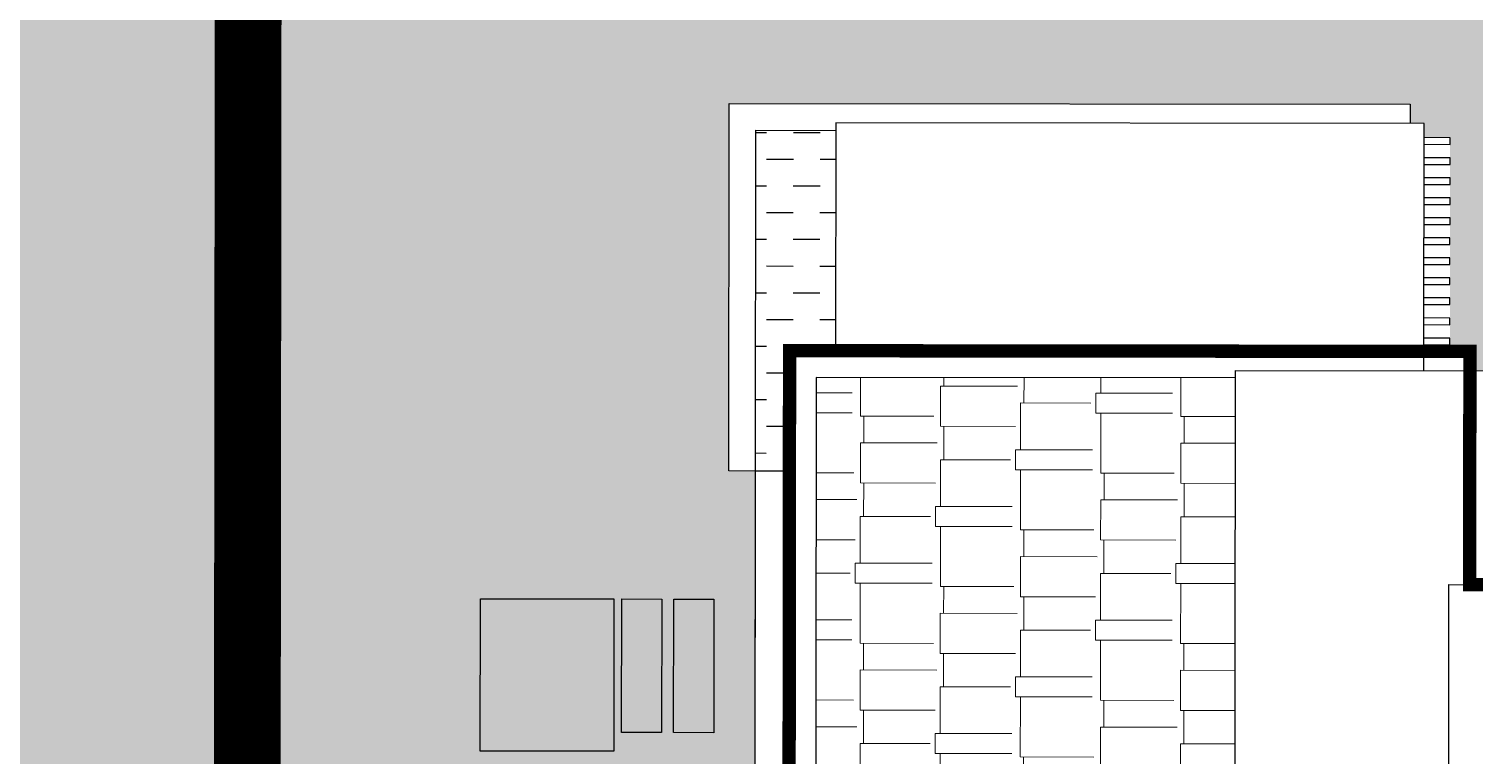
# Model space of a CAD drawing. Header units: millimetres. Extents: x -1030105 to 906887, y -616134 to 1220667.
# Drawn here: x -665787 to -654964, y -459090 to -453654 of the extents above; entities that cross this region are included whole.
import ezdxf

# ---------------------------------------------------------------- set-up
doc = ezdxf.new("R2010")
doc.units = ezdxf.units.MM
doc.header["$MEASUREMENT"] = 0
doc.linetypes.add('HIDDEN', pattern=[9.525, 6.35, -3.175])
doc.layers.get('Defpoints').update_dxf_attribs({"color": 1})
doc.layers.add('+ toa do mong', color=7, linetype='Continuous', true_color=0xfa1a05)
for name, color, linetype, lineweight in [('240930  KHU B- TMB gời inno$0$1. I-FURN', 252, 'Continuous', 18), ('240930  KHU B- TMB gời inno$0$A-WALL', 1, 'Continuous', 30), ('GFA', 6, 'Continuous', 0), ('HATCH', 8, 'Continuous', 5)]:
    doc.layers.add(name, color=color, linetype=linetype, lineweight=lineweight)
for name, color, linetype in [('240930  KHU B- TMB gời inno$0$DA-WALL-LOW', 1, 'Continuous'), ('240930  KHU B- TMB gời inno$0$TMB-KHU B-XREF$0$Xref-LBC-Plot$0$DA-SITE-CNTR1', 8, 'Continuous'), ('240930  KHU B- TMB gời inno$0$XREF_LBC_ZONE B_BEACH VILLA 22 11 11$0$DA-FLOR-PATT', 251, 'Continuous'), ('ranh dat', 7, 'Continuous'), ('TMB-KHU B-XREF$0$Xref-LBC-Plot$0$DA-SITE-CNTR1', 8, 'Continuous')]:
    doc.layers.add(name, color=color, linetype=linetype)
doc.layers.add('TMB-KHU B-XREF$0$GRASS', color=95, linetype='Continuous', lineweight=0, transparency=0.6)

# ---------------------------------------------------------------- blocks, each defined once
blk = doc.blocks.new('240930  KHU B- TMB gời inno$0$sdfdfedfre r')
at = {"color": 252}
blk.add_wipeout([(19993.074, -1639.252), (20007.332, -1639.252), (20007.332, -1644.752), (20005.274, -1644.752), (20005.274, -1658.868), (20006.474, -1658.868), (20006.474, -1666.468), (20005.274, -1666.468), (20005.274, -1684.268), (20005.474, -1684.268), (20005.474, -1687.018), (20000.374, -1687.018), (20000.374, -1684.268), (20000.274, -1684.268), (20000.274, -1686.768), (20000.074, -1686.768), (20000.074, -1680.868), (19998.074, -1680.868), (19998.074, -1681.399), (19998.574, -1681.399), (19998.574, -1681.899), (19995.574, -1681.899), (19995.574, -1682.168), (19992.774, -1682.168), (19992.774, -1679.967), (19992.574, -1679.967), (19992.574, -1658.868), (19993.074, -1658.868)], dxfattribs=at).dxf.layer = '240930  KHU B- TMB gời inno$0$A-WALL'
at = {"layer": '240930  KHU B- TMB gời inno$0$XREF_LBC_ZONE B_BEACH VILLA 22 11 11$0$DA-FLOR-PATT'}
h = blk.add_hatch(dxfattribs=at)
h.set_pattern_fill('DASH', color=153, scale=1.6)
h.set_pattern_definition([(360, (20056.98209, -1919.272), (0.2, 0.2), [0.2, -0.2])])
h.paths.add_polyline_path([(20002.574, -1684.818), (20002.574, -1686.018), (20001.374, -1686.018), (20001.374, -1684.818)], flags=16)
h.paths.add_polyline_path([(20005.274, -1684.268), (20005.274, -1686.818), (20000.574, -1686.818), (20000.574, -1684.268)])
at = {"layer": '240930  KHU B- TMB gời inno$0$1. I-FURN'}
blk.add_lwpolyline([(20005.274, -1681.768), (20005.274, -1684.268), (20000.174, -1684.268), (20000.174, -1681.768)], close=True, dxfattribs=at)
at = {"layer": '240930  KHU B- TMB gời inno$0$DA-WALL-LOW', "color": 252}
for points in [[(20002.024, -1659.868), (20002.024, -1658.868), (20006.474, -1658.868), (20006.474, -1666.468), (20005.274, -1666.468), (20005.274, -1684.268), (20000.174, -1684.268), (20000.174, -1681.768), (20000.074, -1681.768), (20000.074, -1679.967)], [(20000.174, -1682.218), (20000.074, -1682.218), (20000.074, -1682.268), (20000.174, -1682.268)], [(20000.174, -1682.368), (20000.074, -1682.368), (20000.074, -1682.418), (20000.174, -1682.418)], [(20000.174, -1682.518), (20000.074, -1682.518), (20000.074, -1682.568), (20000.174, -1682.568)], [(20000.174, -1682.668), (20000.074, -1682.668), (20000.074, -1682.718), (20000.174, -1682.718)], [(20000.174, -1682.818), (20000.074, -1682.818), (20000.074, -1682.868), (20000.174, -1682.868)], [(20000.174, -1682.968), (20000.074, -1682.968), (20000.074, -1683.018), (20000.174, -1683.018)], [(20000.174, -1683.118), (20000.074, -1683.118), (20000.074, -1683.168), (20000.174, -1683.168)], [(20000.174, -1683.268), (20000.074, -1683.268), (20000.074, -1683.318), (20000.174, -1683.318)], [(20000.174, -1683.418), (20000.074, -1683.418), (20000.074, -1683.468), (20000.174, -1683.468)], [(20000.174, -1683.568), (20000.074, -1683.568), (20000.074, -1683.618), (20000.174, -1683.618)], [(20000.174, -1683.718), (20000.074, -1683.718), (20000.074, -1683.768), (20000.174, -1683.768)], [(20000.174, -1683.868), (20000.074, -1683.868), (20000.074, -1683.918), (20000.174, -1683.918)], [(20000.174, -1684.018), (20000.074, -1684.018), (20000.074, -1684.068), (20000.174, -1684.068)], [(20000.174, -1684.168), (20000.074, -1684.168), (20000.074, -1684.218), (20000.174, -1684.218)]]:
    blk.add_lwpolyline(points, dxfattribs=at)
for points in [[(20000.074, -1684.318), (20000.074, -1684.368), (20000.274, -1684.368), (20000.274, -1684.318)], [(20000.074, -1684.468), (20000.074, -1684.518), (20000.274, -1684.518), (20000.274, -1684.468)], [(20000.074, -1684.618), (20000.074, -1684.668), (20000.274, -1684.668), (20000.274, -1684.618)], [(20000.074, -1684.768), (20000.074, -1684.818), (20000.274, -1684.818), (20000.274, -1684.768)], [(20000.074, -1684.918), (20000.074, -1684.968), (20000.274, -1684.968), (20000.274, -1684.918)], [(20000.074, -1685.068), (20000.074, -1685.118), (20000.274, -1685.118), (20000.274, -1685.068)], [(20000.074, -1685.218), (20000.074, -1685.268), (20000.274, -1685.268), (20000.274, -1685.218)], [(20000.074, -1685.368), (20000.074, -1685.418), (20000.274, -1685.418), (20000.274, -1685.368)], [(20000.074, -1685.518), (20000.074, -1685.568), (20000.274, -1685.568), (20000.274, -1685.518)], [(20000.074, -1685.668), (20000.074, -1685.718), (20000.274, -1685.718), (20000.274, -1685.668)], [(20000.074, -1685.818), (20000.074, -1685.868), (20000.274, -1685.868), (20000.274, -1685.818)], [(20000.074, -1685.968), (20000.074, -1686.018), (20000.274, -1686.018), (20000.274, -1685.968)], [(20000.074, -1686.118), (20000.074, -1686.168), (20000.274, -1686.168), (20000.274, -1686.118)], [(20000.074, -1686.268), (20000.074, -1686.318), (20000.274, -1686.318), (20000.274, -1686.268)], [(20000.074, -1686.418), (20000.074, -1686.468), (20000.274, -1686.468), (20000.274, -1686.418)], [(20000.074, -1686.568), (20000.074, -1686.618), (20000.274, -1686.618), (20000.274, -1686.568)], [(20000.074, -1686.718), (20000.074, -1686.768), (20000.274, -1686.768), (20000.274, -1686.718)]]:
    blk.add_lwpolyline(points, close=True, dxfattribs=at)
at = {"layer": '240930  KHU B- TMB gời inno$0$XREF_LBC_ZONE B_BEACH VILLA 22 11 11$0$DA-FLOR-PATT'}
for points in [[(20007.332, -1682.168), (20007.332, -1683.308), (20006.332, -1683.308), (20006.332, -1682.168)], [(20005.884, -1683.308), (20005.584, -1683.308), (20005.584, -1682.308), (20005.884, -1682.308)], [(20006.274, -1683.308), (20005.974, -1683.308), (20005.974, -1682.308), (20006.274, -1682.308)], [(20005.474, -1684.268), (20005.474, -1687.018), (20000.374, -1687.018), (20000.374, -1684.268)], [(20005.274, -1684.268), (20005.274, -1686.818), (20000.574, -1686.818), (20000.574, -1684.268)], [(20002.574, -1684.818), (20002.574, -1686.018), (20001.374, -1686.018), (20001.374, -1684.818)], [(20002.374, -1685.018), (20002.374, -1685.818), (20001.574, -1685.818), (20001.574, -1685.018)]]:
    blk.add_lwpolyline(points, close=True, dxfattribs=at)
at = {"color": 2}
blk.add_wipeout([(19992.574, -1683.423), (19996.269, -1683.423), (19996.269, -1685.023), (19999.924, -1685.023), (19999.924, -1685.168), (20000.269, -1685.168), (20000.269, -1686.873), (20004.674, -1686.873), (20004.674, -1685.168), (20005.019, -1685.168), (20005.019, -1669.923), (20006.424, -1669.923), (20006.424, -1662.113), (20000.269, -1662.113), (20000.269, -1664.468), (19999.179, -1664.468), (19999.179, -1663.313), (19992.574, -1663.313)], dxfattribs=at).dxf.layer = 'Defpoints'
blk.add_wipeout([(20004.674, -1686.873), (20004.674, -1685.168), (20005.019, -1685.168), (20005.019, -1669.923), (20006.424, -1669.923), (20006.424, -1662.113), (20000.269, -1662.113), (20000.269, -1664.468), (19999.179, -1664.468), (19999.179, -1663.313), (19992.574, -1663.313), (19992.574, -1683.423), (19996.269, -1683.423), (19996.269, -1685.023), (19999.924, -1685.023), (19999.924, -1685.168), (20000.269, -1685.168), (20000.269, -1686.873)], dxfattribs=at).dxf.layer = 'HATCH'
at = {"layer": 'GFA', "true_color": 0xb75434}
h = blk.add_hatch(dxfattribs=at)
h.set_pattern_fill('AR-RSHKE', color=15, scale=0.05, angle=90)
h.set_pattern_definition([(90, (-36.3218, 7.37444), (-0.6, 1.275), [0.3, -0.25, 0.35, -0.15, 0.45, -0.2]), (90, (-36.3468, 7.67444), (-0.6, 1.275), [0.25, -0.95, 0.2, -0.3]), (90, (-36.2843, 8.27444), (-0.6, 1.275), [0.15, -1.55]), (180, (-36.3218, 7.37444), (-0.6, -0.425), [0.575, -1.825]), (180, (-36.3218, 7.67444), (-0.6, -0.425), [0.5625, -1.8375]), (180, (-36.3218, 7.92444), (-0.6, -0.425), [0.525, -1.875]), (180, (-36.2843, 8.27444), (-0.6, -0.425), [0.575, -1.825]), (180, (-36.2843, 8.42444), (-0.6, -0.425), [0.575, -1.825]), (180, (-36.3218, 8.87444), (-0.6, -0.425), [0.55, -1.85])])
h.paths.add_polyline_path([(20001.679, -1684.968), (20004.819, -1684.968), (20004.819, -1664.668), (19992.774, -1664.668), (19992.774, -1673.113), (19993.484, -1673.113), (19993.484, -1669.828), (19997.664, -1669.828), (19997.664, -1673.113), (20001.679, -1673.113)])
at = {"layer": '+ toa do mong', "linetype": 'HIDDEN', "ltscale": 100, "const_width": 0.1}
blk.add_lwpolyline([(19999.924, -1685.023), (19999.924, -1685.168), (20005.019, -1685.168), (20005.019, -1664.468), (19992.574, -1664.468), (19992.574, -1681.823), (19997.869, -1681.823), (19997.869, -1683.423), (19999.924, -1683.423), (19999.924, -1685.168)], dxfattribs=at)
at = {"color": 7}
for points in [[(20000.269, -1685.023), (20000.269, -1685.168), (20005.019, -1685.168), (20005.019, -1664.468), (19992.574, -1664.468), (19992.574, -1673.113)], [(20001.679, -1684.968), (20004.819, -1684.968), (20004.819, -1664.668), (19992.774, -1664.668), (19992.774, -1673.113)]]:
    blk.add_lwpolyline(points, dxfattribs=at)
for points in [[(20001.679, -1673.113), (20001.679, -1685.023), (19996.269, -1685.023), (19996.269, -1683.423), (19992.574, -1683.423), (19992.574, -1673.113)], [(20004.674, -1686.873), (20004.674, -1685.168), (20000.269, -1685.168), (20000.269, -1686.873)]]:
    blk.add_lwpolyline(points, close=True, dxfattribs=at)
at = {"color": 252}
blk.add_lwpolyline([(20000.079, -1674.713), (20000.079, -1683.423), (19997.869, -1683.423), (19997.869, -1681.823), (19992.574, -1681.823), (19992.574, -1674.713)], close=True, dxfattribs=at)
blk = doc.blocks.new('240930  KHU B- TMB gời inno$0$A$C55f665a7')
at = {"rotation": 179.9999999999999}
blk.add_blockref('240930  KHU B- TMB gời inno$0$sdfdfedfre r', (20362.388, -1776.954, -0.198), dxfattribs=at)

msp = doc.modelspace()

# ---------------------------------------------------------------- hatches: boundary and pattern name
at = {"layer": 'TMB-KHU B-XREF$0$GRASS', "true_color": 0x3d6827}
h = msp.add_hatch(dxfattribs=at)
h.set_pattern_fill('CROSS', color=79, scale=2000, angle=-0.0605062)
h.set_pattern_definition([(359.939493816, (-1186721561.66, -431575606.1), (500.52773717, 499.47170523), [250, -750]), (89.939493816, (-1186721436.8, -431575731.24), (-499.47170523, 500.52773717), [250, -750])])
h.paths.add_polyline_path([(-532195.447, -504328.015), (-532160.438, -449322.924), (-565163.916, -449301.919), (-565166.564, -451809.425), (-598159.414, -451774.583), (-598156.774, -449274.584), (-631159.133, -449239.733), (-631161.773, -451739.731), (-664164.132, -451704.88), (-664161.492, -449204.881), (-697163.851, -449170.03), (-697166.491, -451670.028), (-730182.461, -451635.162), (-730237.884, -504117.412)])

# ---------------------------------------------------------------- next in the draw order: block references
at = {"extrusion": (2.64092e-09, -1.16997e-09, 1), "xscale": 1000, "yscale": 1000, "zscale": 1000, "rotation": 359.939493815354}
msp.add_blockref('240930  KHU B- TMB gời inno$0$A$C55f665a7', (-1017362.464, -363899.137, 200.73), dxfattribs=at)

# ---------------------------------------------------------------- next in the draw order: linework, layer by layer
at = {"layer": '240930  KHU B- TMB gời inno$0$TMB-KHU B-XREF$0$Xref-LBC-Plot$0$DA-SITE-CNTR1'}
for points in [[(-664140.997, -451720.018), (-664138.24, -449220.019), (-680638.23, -449201.823), (-680698.871, -504189.5), (-680698.871, -504190.057), (-680060.347, -504190.838), (-664198.886, -504212.706)], [(-647641.007, -451738.214), (-664140.997, -451720.018), (-664198.886, -504212.706), (-647698.901, -504235.455), (-647698.901, -504234.895)]]:
    msp.add_lwpolyline(points, close=True, dxfattribs=at)
at = {"layer": 'ranh dat'}
for points in [[(-664140.997, -451720.018), (-664138.24, -449220.019), (-680638.23, -449201.823), (-680698.871, -504189.5), (-680698.871, -504190.057), (-680060.347, -504190.838), (-664198.886, -504212.706)], [(-647641.007, -451738.214), (-664140.997, -451720.018), (-664198.886, -504212.706), (-647698.901, -504235.455), (-647698.901, -504234.895)]]:
    msp.add_lwpolyline(points, close=True, dxfattribs=at)
at = {"layer": 'TMB-KHU B-XREF$0$Xref-LBC-Plot$0$DA-SITE-CNTR1', "extrusion": (2.65549e-09, 1.26306e-08, 1), "const_width": 500, "elevation": -0.163}
msp.add_lwpolyline([(-664198.86, -504197.024), (-664140.786, -449204.893)], dxfattribs=at)

doc.saveas('drawing.dxf')
